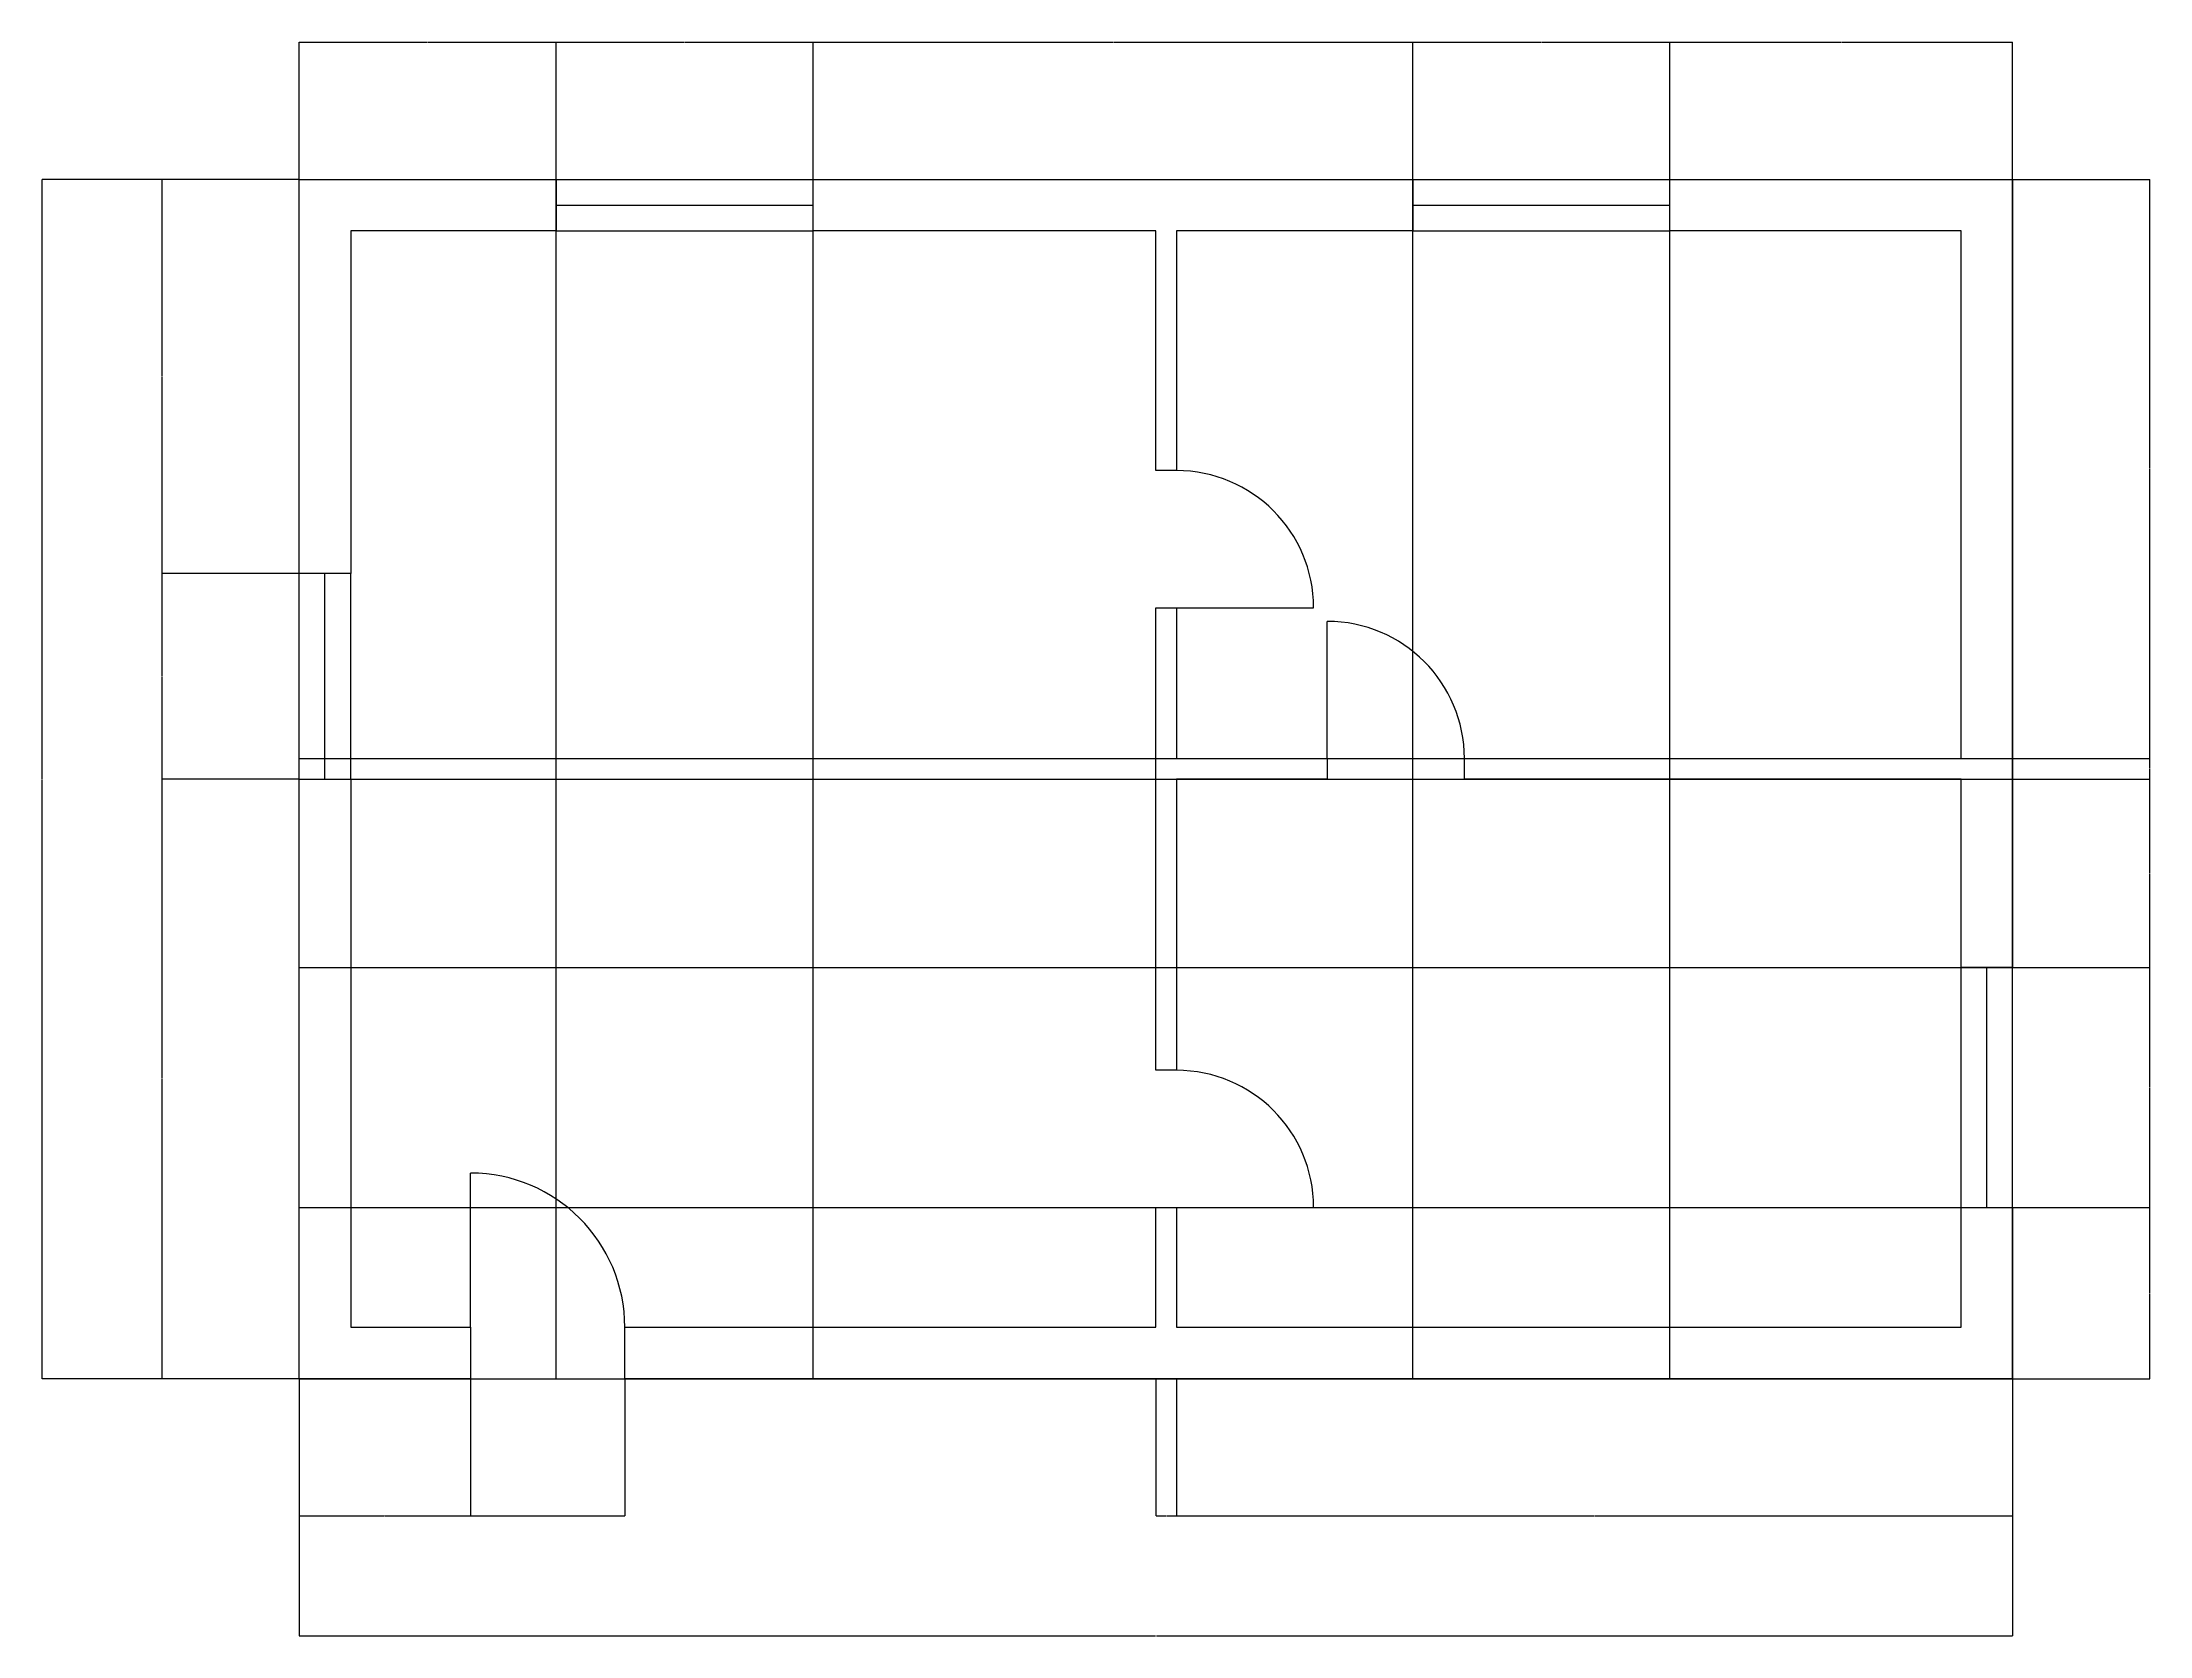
# Model space of a CAD drawing. Header units: millimetres. Extents: x -1501 to 10801, y -1501 to 7801.
import ezdxf

# ---------------------------------------------------------------- set-up
doc = ezdxf.new("R2010")
doc.units = ezdxf.units.MM
for name, color, linetype in [('DIMS', 7, 'Continuous'), ('DOORS', 7, 'Continuous'), ('WALLS', 7, 'Continuous'), ('WINDOWS', 7, 'Continuous')]:
    doc.layers.add(name, color=color, linetype=linetype)
doc.styles.add('OpenSansCondensed-Light', font='OpenSansCondensed-Light.ttf')
doc.dimstyles.get("Standard").update_dxf_attribs({"dimtxt": 2.5, "dimasz": 2.5, "dimexe": 1.25, "dimexo": 0.625, "dimtad": 1, "dimcen": 2.5, "dimazin": 3, "dimtfac": 1, "dimtmove": 0, "dimatfit": 3})

# ---------------------------------------------------------------- blocks, each defined once
blk = doc.blocks.new('_CLOSEDFILLED')
at = {"color": 0, "linetype": 'BYBLOCK'}
blk.add_solid([(-1, 0), (0, 0), (-1, 0)], dxfattribs=at)
blk = doc.blocks.new('*D1')
for p, q in [((0, 0), (0, -1500)), ((10000, 0), (10000, -1500)), ((0.25, -1500), (4997.5, -1500)), ((5002.5, -1500), (9999.75, -1500))]:
    blk.add_line(p, q)
at = {"layer": 'Defpoints'}
for p in [(0, 0), (10000, 0), (0, -1500)]:
    blk.add_point(p, dxfattribs=at)
at = {"layer": 'DIMS', "xscale": 0.25, "yscale": 0.25, "rotation": 180}
blk.add_blockref('_CLOSEDFILLED', (0, -1500), dxfattribs=at)
at = {"layer": 'DIMS', "xscale": 0.25, "yscale": 0.25}
blk.add_blockref('_CLOSEDFILLED', (10000, -1500), dxfattribs=at)
at = {"layer": 'DIMS', "insert": (5000, -1500), "char_height": 1, "attachment_point": 5, "style": 'OpenSansCondensed-Light'}
blk.add_mtext('10000', dxfattribs=at)
blk = doc.blocks.new('*D2')
for p, q in [((0, 0), (0, -800)), ((1000, 0), (1000, -800)), ((0.25, -800), (498, -800)), ((502, -800), (999.75, -800))]:
    blk.add_line(p, q)
at = {"layer": 'Defpoints'}
for p in [(0, 0), (1000, 0), (0, -800)]:
    blk.add_point(p, dxfattribs=at)
at = {"layer": 'DIMS', "xscale": 0.25, "yscale": 0.25, "rotation": 180}
blk.add_blockref('_CLOSEDFILLED', (0, -800), dxfattribs=at)
at = {"layer": 'DIMS', "xscale": 0.25, "yscale": 0.25}
blk.add_blockref('_CLOSEDFILLED', (1000, -800), dxfattribs=at)
at = {"layer": 'DIMS', "insert": (500, -800), "char_height": 1, "attachment_point": 5, "style": 'OpenSansCondensed-Light'}
blk.add_mtext('1000', dxfattribs=at)
blk = doc.blocks.new('*D3')
for p, q in [((1000, 0), (1000, -800)), ((1900, 0), (1900, -800)), ((1000.25, -800), (1448.5, -800)), ((1451.5, -800), (1899.75, -800))]:
    blk.add_line(p, q)
at = {"layer": 'Defpoints'}
for p in [(1000, 0), (1900, 0), (1000, -800)]:
    blk.add_point(p, dxfattribs=at)
at = {"layer": 'DIMS', "xscale": 0.25, "yscale": 0.25, "rotation": 180}
blk.add_blockref('_CLOSEDFILLED', (1000, -800), dxfattribs=at)
at = {"layer": 'DIMS', "xscale": 0.25, "yscale": 0.25}
blk.add_blockref('_CLOSEDFILLED', (1900, -800), dxfattribs=at)
at = {"layer": 'DIMS', "insert": (1450, -800), "char_height": 1, "attachment_point": 5, "style": 'OpenSansCondensed-Light'}
blk.add_mtext('900', dxfattribs=at)
blk = doc.blocks.new('*D4')
for p, q in [((5000, 0), (5000, -800)), ((5120, 0), (5120, -800)), ((5000.25, -800), (5058.5, -800)), ((5061.5, -800), (5119.75, -800))]:
    blk.add_line(p, q)
at = {"layer": 'Defpoints'}
for p in [(5000, 0), (5120, 0), (5000, -800)]:
    blk.add_point(p, dxfattribs=at)
at = {"layer": 'DIMS', "xscale": 0.25, "yscale": 0.25, "rotation": 180}
blk.add_blockref('_CLOSEDFILLED', (5000, -800), dxfattribs=at)
at = {"layer": 'DIMS', "xscale": 0.25, "yscale": 0.25}
blk.add_blockref('_CLOSEDFILLED', (5120, -800), dxfattribs=at)
at = {"layer": 'DIMS', "insert": (5060, -800), "char_height": 1, "attachment_point": 5, "style": 'OpenSansCondensed-Light'}
blk.add_mtext('120', dxfattribs=at)
blk = doc.blocks.new('*D5')
for p, q in [((5120, 0), (5120, -800)), ((10000, 0), (10000, -800)), ((5120.25, -800), (7558, -800)), ((7562, -800), (9999.75, -800))]:
    blk.add_line(p, q)
at = {"layer": 'Defpoints'}
for p in [(5120, 0), (10000, 0), (5120, -800)]:
    blk.add_point(p, dxfattribs=at)
at = {"layer": 'DIMS', "xscale": 0.25, "yscale": 0.25, "rotation": 180}
blk.add_blockref('_CLOSEDFILLED', (5120, -800), dxfattribs=at)
at = {"layer": 'DIMS', "xscale": 0.25, "yscale": 0.25}
blk.add_blockref('_CLOSEDFILLED', (10000, -800), dxfattribs=at)
at = {"layer": 'DIMS', "insert": (7560, -800), "char_height": 1, "attachment_point": 5, "style": 'OpenSansCondensed-Light'}
blk.add_mtext('4880', dxfattribs=at)
blk = doc.blocks.new('*D6')
for p, q in [((0, 0), (0, 7800)), ((0.25, 7800), (748, 7800)), ((752, 7800), (1499.75, 7800)), ((1500, 0), (1500, 7800))]:
    blk.add_line(p, q)
at = {"layer": 'Defpoints'}
for p in [(0, 7800), (0, 0), (1500, 0)]:
    blk.add_point(p, dxfattribs=at)
at = {"layer": 'DIMS', "xscale": 0.25, "yscale": 0.25, "rotation": 180}
blk.add_blockref('_CLOSEDFILLED', (0, 7800), dxfattribs=at)
at = {"layer": 'DIMS', "xscale": 0.25, "yscale": 0.25}
blk.add_blockref('_CLOSEDFILLED', (1500, 7800), dxfattribs=at)
at = {"layer": 'DIMS', "insert": (750, 7800), "char_height": 1, "attachment_point": 5, "style": 'OpenSansCondensed-Light'}
blk.add_mtext('1500', dxfattribs=at)
blk = doc.blocks.new('*D7')
for p, q in [((1500, 0), (1500, 7800)), ((1500.25, 7800), (2248, 7800)), ((2252, 7800), (2999.75, 7800)), ((3000, 0), (3000, 7800))]:
    blk.add_line(p, q)
at = {"layer": 'Defpoints'}
for p in [(1500, 7800), (1500, 0), (3000, 0)]:
    blk.add_point(p, dxfattribs=at)
at = {"layer": 'DIMS', "xscale": 0.25, "yscale": 0.25, "rotation": 180}
blk.add_blockref('_CLOSEDFILLED', (1500, 7800), dxfattribs=at)
at = {"layer": 'DIMS', "xscale": 0.25, "yscale": 0.25}
blk.add_blockref('_CLOSEDFILLED', (3000, 7800), dxfattribs=at)
at = {"layer": 'DIMS', "insert": (2250, 7800), "char_height": 1, "attachment_point": 5, "style": 'OpenSansCondensed-Light'}
blk.add_mtext('1500', dxfattribs=at)
blk = doc.blocks.new('*D8')
for p, q in [((3000, 0), (3000, 7800)), ((3000.25, 7800), (4748, 7800)), ((4752, 7800), (6499.75, 7800)), ((6500, 0), (6500, 7800))]:
    blk.add_line(p, q)
at = {"layer": 'Defpoints'}
for p in [(3000, 7800), (3000, 0), (6500, 0)]:
    blk.add_point(p, dxfattribs=at)
at = {"layer": 'DIMS', "xscale": 0.25, "yscale": 0.25, "rotation": 180}
blk.add_blockref('_CLOSEDFILLED', (3000, 7800), dxfattribs=at)
at = {"layer": 'DIMS', "xscale": 0.25, "yscale": 0.25}
blk.add_blockref('_CLOSEDFILLED', (6500, 7800), dxfattribs=at)
at = {"layer": 'DIMS', "insert": (4750, 7800), "char_height": 1, "attachment_point": 5, "style": 'OpenSansCondensed-Light'}
blk.add_mtext('3500', dxfattribs=at)
blk = doc.blocks.new('*D9')
for p, q in [((6500, 0), (6500, 7800)), ((6500.25, 7800), (7248, 7800)), ((7252, 7800), (7999.75, 7800)), ((8000, 0), (8000, 7800))]:
    blk.add_line(p, q)
at = {"layer": 'Defpoints'}
for p in [(6500, 7800), (6500, 0), (8000, 0)]:
    blk.add_point(p, dxfattribs=at)
at = {"layer": 'DIMS', "xscale": 0.25, "yscale": 0.25, "rotation": 180}
blk.add_blockref('_CLOSEDFILLED', (6500, 7800), dxfattribs=at)
at = {"layer": 'DIMS', "xscale": 0.25, "yscale": 0.25}
blk.add_blockref('_CLOSEDFILLED', (8000, 7800), dxfattribs=at)
at = {"layer": 'DIMS', "insert": (7250, 7800), "char_height": 1, "attachment_point": 5, "style": 'OpenSansCondensed-Light'}
blk.add_mtext('1500', dxfattribs=at)
blk = doc.blocks.new('*D10')
for p, q in [((8000, 0), (8000, 7800)), ((8000.25, 7800), (8998, 7800)), ((9002, 7800), (9999.75, 7800)), ((10000, 0), (10000, 7800))]:
    blk.add_line(p, q)
at = {"layer": 'Defpoints'}
for p in [(8000, 7800), (8000, 0), (10000, 0)]:
    blk.add_point(p, dxfattribs=at)
at = {"layer": 'DIMS', "xscale": 0.25, "yscale": 0.25, "rotation": 180}
blk.add_blockref('_CLOSEDFILLED', (8000, 7800), dxfattribs=at)
at = {"layer": 'DIMS', "xscale": 0.25, "yscale": 0.25}
blk.add_blockref('_CLOSEDFILLED', (10000, 7800), dxfattribs=at)
at = {"layer": 'DIMS', "insert": (9000, 7800), "char_height": 1, "attachment_point": 5, "style": 'OpenSansCondensed-Light'}
blk.add_mtext('2000', dxfattribs=at)
blk = doc.blocks.new('*D11')
for p, q in [((0, 7000), (-1500, 7000)), ((-1500, 3502), (-1500, 6999.75)), ((-1500, 0.25), (-1500, 3498)), ((0, 0), (-1500, 0))]:
    blk.add_line(p, q)
at = {"layer": 'Defpoints'}
for p in [(0, 7000), (-1500, 0), (0, 0)]:
    blk.add_point(p, dxfattribs=at)
at = {"layer": 'DIMS', "xscale": 0.25, "yscale": 0.25}
for p, rotation in [((-1500, 7000), 90), ((-1500, 0), 270)]:
    blk.add_blockref('_CLOSEDFILLED', p, dxfattribs=dict(at, rotation=rotation))
at = {"layer": 'DIMS', "insert": (-1500, 3500), "char_height": 1, "attachment_point": 5, "rotation": 90, "style": 'OpenSansCondensed-Light'}
blk.add_mtext('7000', dxfattribs=at)
blk = doc.blocks.new('*D12')
for p, q in [((0, 3500), (-800, 3500)), ((-800, 1752), (-800, 3499.75)), ((-800, 0.25), (-800, 1748)), ((0, 0), (-800, 0))]:
    blk.add_line(p, q)
at = {"layer": 'Defpoints'}
for p in [(0, 3500), (-800, 0), (0, 0)]:
    blk.add_point(p, dxfattribs=at)
at = {"layer": 'DIMS', "xscale": 0.25, "yscale": 0.25}
for p, rotation in [((-800, 3500), 90), ((-800, 0), 270)]:
    blk.add_blockref('_CLOSEDFILLED', p, dxfattribs=dict(at, rotation=rotation))
at = {"layer": 'DIMS', "insert": (-800, 1750), "char_height": 1, "attachment_point": 5, "rotation": 90, "style": 'OpenSansCondensed-Light'}
blk.add_mtext('3500', dxfattribs=at)
blk = doc.blocks.new('*D13')
for p, q in [((0, 4700), (-800, 4700)), ((-800, 4102), (-800, 4699.75)), ((-800, 3500.25), (-800, 4098)), ((0, 3500), (-800, 3500))]:
    blk.add_line(p, q)
at = {"layer": 'Defpoints'}
for p in [(0, 4700), (-800, 3500), (0, 3500)]:
    blk.add_point(p, dxfattribs=at)
at = {"layer": 'DIMS', "xscale": 0.25, "yscale": 0.25}
for p, rotation in [((-800, 4700), 90), ((-800, 3500), 270)]:
    blk.add_blockref('_CLOSEDFILLED', p, dxfattribs=dict(at, rotation=rotation))
at = {"layer": 'DIMS', "insert": (-800, 4100), "char_height": 1, "attachment_point": 5, "rotation": 90, "style": 'OpenSansCondensed-Light'}
blk.add_mtext('1200', dxfattribs=at)
blk = doc.blocks.new('*D14')
for p, q in [((0, 7000), (-800, 7000)), ((-800, 5852), (-800, 6999.75)), ((-800, 4700.25), (-800, 5848)), ((0, 4700), (-800, 4700))]:
    blk.add_line(p, q)
at = {"layer": 'Defpoints'}
for p in [(0, 7000), (-800, 4700), (0, 4700)]:
    blk.add_point(p, dxfattribs=at)
at = {"layer": 'DIMS', "xscale": 0.25, "yscale": 0.25}
for p, rotation in [((-800, 7000), 90), ((-800, 4700), 270)]:
    blk.add_blockref('_CLOSEDFILLED', p, dxfattribs=dict(at, rotation=rotation))
at = {"layer": 'DIMS', "insert": (-800, 5850), "char_height": 1, "attachment_point": 5, "rotation": 90, "style": 'OpenSansCondensed-Light'}
blk.add_mtext('2300', dxfattribs=at)
blk = doc.blocks.new('*D15')
for p, q in [((0, 1000), (10800, 1000)), ((10800, 502), (10800, 999.75)), ((10800, 0.25), (10800, 498)), ((0, 0), (10800, 0))]:
    blk.add_line(p, q)
at = {"layer": 'Defpoints'}
for p in [(0, 1000), (0, 0), (10800, 0)]:
    blk.add_point(p, dxfattribs=at)
at = {"layer": 'DIMS', "xscale": 0.25, "yscale": 0.25}
for p, rotation in [((10800, 1000), 90), ((10800, 0), 270)]:
    blk.add_blockref('_CLOSEDFILLED', p, dxfattribs=dict(at, rotation=rotation))
at = {"layer": 'DIMS', "insert": (10800, 500), "char_height": 1, "attachment_point": 5, "rotation": 90, "style": 'OpenSansCondensed-Light'}
blk.add_mtext('1000', dxfattribs=at)
blk = doc.blocks.new('*D16')
for p, q in [((0, 2400), (10800, 2400)), ((10800, 1702), (10800, 2399.75)), ((10800, 1000.25), (10800, 1698)), ((0, 1000), (10800, 1000))]:
    blk.add_line(p, q)
at = {"layer": 'Defpoints'}
for p in [(0, 2400), (0, 1000), (10800, 1000)]:
    blk.add_point(p, dxfattribs=at)
at = {"layer": 'DIMS', "xscale": 0.25, "yscale": 0.25}
for p, rotation in [((10800, 2400), 90), ((10800, 1000), 270)]:
    blk.add_blockref('_CLOSEDFILLED', p, dxfattribs=dict(at, rotation=rotation))
at = {"layer": 'DIMS', "insert": (10800, 1700), "char_height": 1, "attachment_point": 5, "rotation": 90, "style": 'OpenSansCondensed-Light'}
blk.add_mtext('1400', dxfattribs=at)
blk = doc.blocks.new('*D17')
for p, q in [((0, 3500), (10800, 3500)), ((10800, 2952), (10800, 3499.75)), ((10800, 2400.25), (10800, 2948)), ((0, 2400), (10800, 2400))]:
    blk.add_line(p, q)
at = {"layer": 'Defpoints'}
for p in [(0, 3500), (0, 2400), (10800, 2400)]:
    blk.add_point(p, dxfattribs=at)
at = {"layer": 'DIMS', "xscale": 0.25, "yscale": 0.25}
for p, rotation in [((10800, 3500), 90), ((10800, 2400), 270)]:
    blk.add_blockref('_CLOSEDFILLED', p, dxfattribs=dict(at, rotation=rotation))
at = {"layer": 'DIMS', "insert": (10800, 2950), "char_height": 1, "attachment_point": 5, "rotation": 90, "style": 'OpenSansCondensed-Light'}
blk.add_mtext('1100', dxfattribs=at)
blk = doc.blocks.new('*D18')
for p, q in [((0, 3620), (10800, 3620)), ((10800, 3561.5), (10800, 3619.75)), ((0, 3500), (10800, 3500)), ((10800, 3500.25), (10800, 3558.5))]:
    blk.add_line(p, q)
at = {"layer": 'Defpoints'}
for p in [(0, 3620), (0, 3500), (10800, 3500)]:
    blk.add_point(p, dxfattribs=at)
at = {"layer": 'DIMS', "xscale": 0.25, "yscale": 0.25}
for p, rotation in [((10800, 3620), 90), ((10800, 3500), 270)]:
    blk.add_blockref('_CLOSEDFILLED', p, dxfattribs=dict(at, rotation=rotation))
at = {"layer": 'DIMS', "insert": (10800, 3560), "char_height": 1, "attachment_point": 5, "rotation": 90, "style": 'OpenSansCondensed-Light'}
blk.add_mtext('120', dxfattribs=at)
blk = doc.blocks.new('*D19')
for p, q in [((0, 7000), (10800, 7000)), ((10800, 5312), (10800, 6999.75)), ((10800, 3620.25), (10800, 5308)), ((0, 3620), (10800, 3620))]:
    blk.add_line(p, q)
at = {"layer": 'Defpoints'}
for p in [(0, 7000), (0, 3620), (10800, 3620)]:
    blk.add_point(p, dxfattribs=at)
at = {"layer": 'DIMS', "xscale": 0.25, "yscale": 0.25}
for p, rotation in [((10800, 7000), 90), ((10800, 3620), 270)]:
    blk.add_blockref('_CLOSEDFILLED', p, dxfattribs=dict(at, rotation=rotation))
at = {"layer": 'DIMS', "insert": (10800, 5310), "char_height": 1, "attachment_point": 5, "rotation": 90, "style": 'OpenSansCondensed-Light'}
blk.add_mtext('3380', dxfattribs=at)

msp = doc.modelspace()

# ---------------------------------------------------------------- linework, layer by layer
at = {"layer": 'DOORS'}
for p, q in [((5120, 4500), (5920, 4500)), ((6000, 3620), (6000, 4420)), ((1000, 300), (1000, 1200)), ((5120, 1000), (5920, 1000))]:
    msp.add_line(p, q, dxfattribs=at)
for centre, radius in [((5120, 4500), 800), ((6000, 3620), 800), ((5120, 1000), 800), ((1000, 300), 900)]:
    msp.add_arc(centre, radius, 0, 90, dxfattribs=at)
at = {"layer": 'WALLS'}
for p, q in [((0, 6700), (0, 7000)), ((0, 7000), (300, 7000)), ((300, 7000), (1500, 7000)), ((1500, 7000), (1500, 6700)), ((3000, 6700), (3000, 7000)), ((3000, 7000), (6500, 7000)), ((6500, 7000), (6500, 6700)), ((8000, 6700), (8000, 7000)), ((8000, 7000), (9700, 7000)), ((9700, 7000), (10000, 7000)), ((10000, 7000), (10000, 6700)), ((0, 4700), (0, 6700)), ((1500, 6700), (300, 6700)), ((300, 6700), (300, 4700)), ((5000, 6700), (3000, 6700)), ((5000, 5300), (5000, 6700)), ((6500, 6700), (5120, 6700)), ((5120, 6700), (5120, 5300)), ((9700, 6700), (8000, 6700)), ((9700, 3620), (9700, 6700)), ((10000, 6700), (10000, 2400)), ((5120, 5300), (5000, 5300)), ((300, 4700), (0, 4700)), ((5000, 4500), (5120, 4500)), ((5000, 1800), (5000, 4500)), ((5120, 4500), (5120, 3620)), ((5120, 3620), (6000, 3620)), ((6000, 3620), (6000, 3500)), ((6800, 3500), (6800, 3620)), ((6800, 3620), (9700, 3620)), ((0, 300), (0, 3500)), ((0, 3500), (300, 3500)), ((300, 3500), (300, 300)), ((6000, 3500), (5120, 3500)), ((5120, 3500), (5120, 1800)), ((9700, 3500), (6800, 3500)), ((9700, 2400), (9700, 3500)), ((10000, 2400), (9700, 2400)), ((5120, 1800), (5000, 1800)), ((5000, 300), (5000, 1000)), ((5000, 1000), (5120, 1000)), ((5120, 1000), (5120, 300)), ((9700, 300), (9700, 1000)), ((9700, 1000), (10000, 1000)), ((10000, 1000), (10000, 300)), ((0, 0), (0, 300)), ((300, 300), (1000, 300)), ((1000, 300), (1000, 0)), ((1900, 0), (1900, 300)), ((1900, 300), (5000, 300)), ((5120, 300), (9700, 300)), ((10000, 300), (10000, 0)), ((300, 0), (0, 0)), ((1000, 0), (300, 0)), ((9700, 0), (1900, 0)), ((10000, 0), (9700, 0))]:
    msp.add_line(p, q, dxfattribs=at)
at = {"layer": 'WINDOWS'}
for p, q in [((1500, 7000), (3000, 7000)), ((6500, 7000), (8000, 7000)), ((1500, 6850), (3000, 6850)), ((6500, 6850), (8000, 6850)), ((1500, 6700), (3000, 6700)), ((6500, 6700), (8000, 6700)), ((0, 3500), (0, 4700)), ((150, 3500), (150, 4700)), ((300, 3500), (300, 4700)), ((9700, 1000), (9700, 2400)), ((9850, 1000), (9850, 2400)), ((10000, 1000), (10000, 2400))]:
    msp.add_line(p, q, dxfattribs=at)

# ---------------------------------------------------------------- dimensions: what is measured, and where the dimension line sits
at = {"layer": 'DIMS'}
for base, p1, p2, picture, middle in [((0, 7800), (0, 0), (1500, 0), '*D6', (750, 7800)), ((1500, 7800), (1500, 0), (3000, 0), '*D7', (2250, 7800)), ((3000, 7800), (3000, 0), (6500, 0), '*D8', (4750, 7800)), ((6500, 7800), (6500, 0), (8000, 0), '*D9', (7250, 7800)), ((8000, 7800), (8000, 0), (10000, 0), '*D10', (9000, 7800)), ((0, -1500), (0, 0), (10000, 0), '*D1', (5000, -1500)), ((0, -800), (0, 0), (1000, 0), '*D2', (500, -800)), ((1000, -800), (1000, 0), (1900, 0), '*D3', (1450, -800)), ((5000, -800), (5000, 0), (5120, 0), '*D4', (5060, -800)), ((5120, -800), (5120, 0), (10000, 0), '*D5', (7560, -800))]:
    dim = msp.add_linear_dim(base=base, p1=p1, p2=p2, dimstyle='Standard', dxfattribs=at)
    dim.commit()
    dim.dimension.update_dxf_attribs({"geometry": picture, "text_midpoint": middle})
for base, p1, p2, picture, middle in [((-1500, 0), (0, 0), (0, 7000), '*D11', (-1500, 3500)), ((-800, 4700), (0, 4700), (0, 7000), '*D14', (-800, 5850)), ((10800, 3620), (0, 3620), (0, 7000), '*D19', (10800, 5310)), ((-800, 3500), (0, 3500), (0, 4700), '*D13', (-800, 4100)), ((10800, 3500), (0, 3500), (0, 3620), '*D18', (10800, 3560)), ((-800, 0), (0, 0), (0, 3500), '*D12', (-800, 1750)), ((10800, 2400), (0, 2400), (0, 3500), '*D17', (10800, 2950)), ((10800, 1000), (0, 1000), (0, 2400), '*D16', (10800, 1700)), ((10800, 0), (0, 0), (0, 1000), '*D15', (10800, 500))]:
    dim = msp.add_linear_dim(base=base, p1=p1, p2=p2, angle=90, dimstyle='Standard', dxfattribs=at)
    dim.commit()
    dim.dimension.update_dxf_attribs({"geometry": picture, "text_midpoint": middle})

doc.saveas('drawing.dxf')
